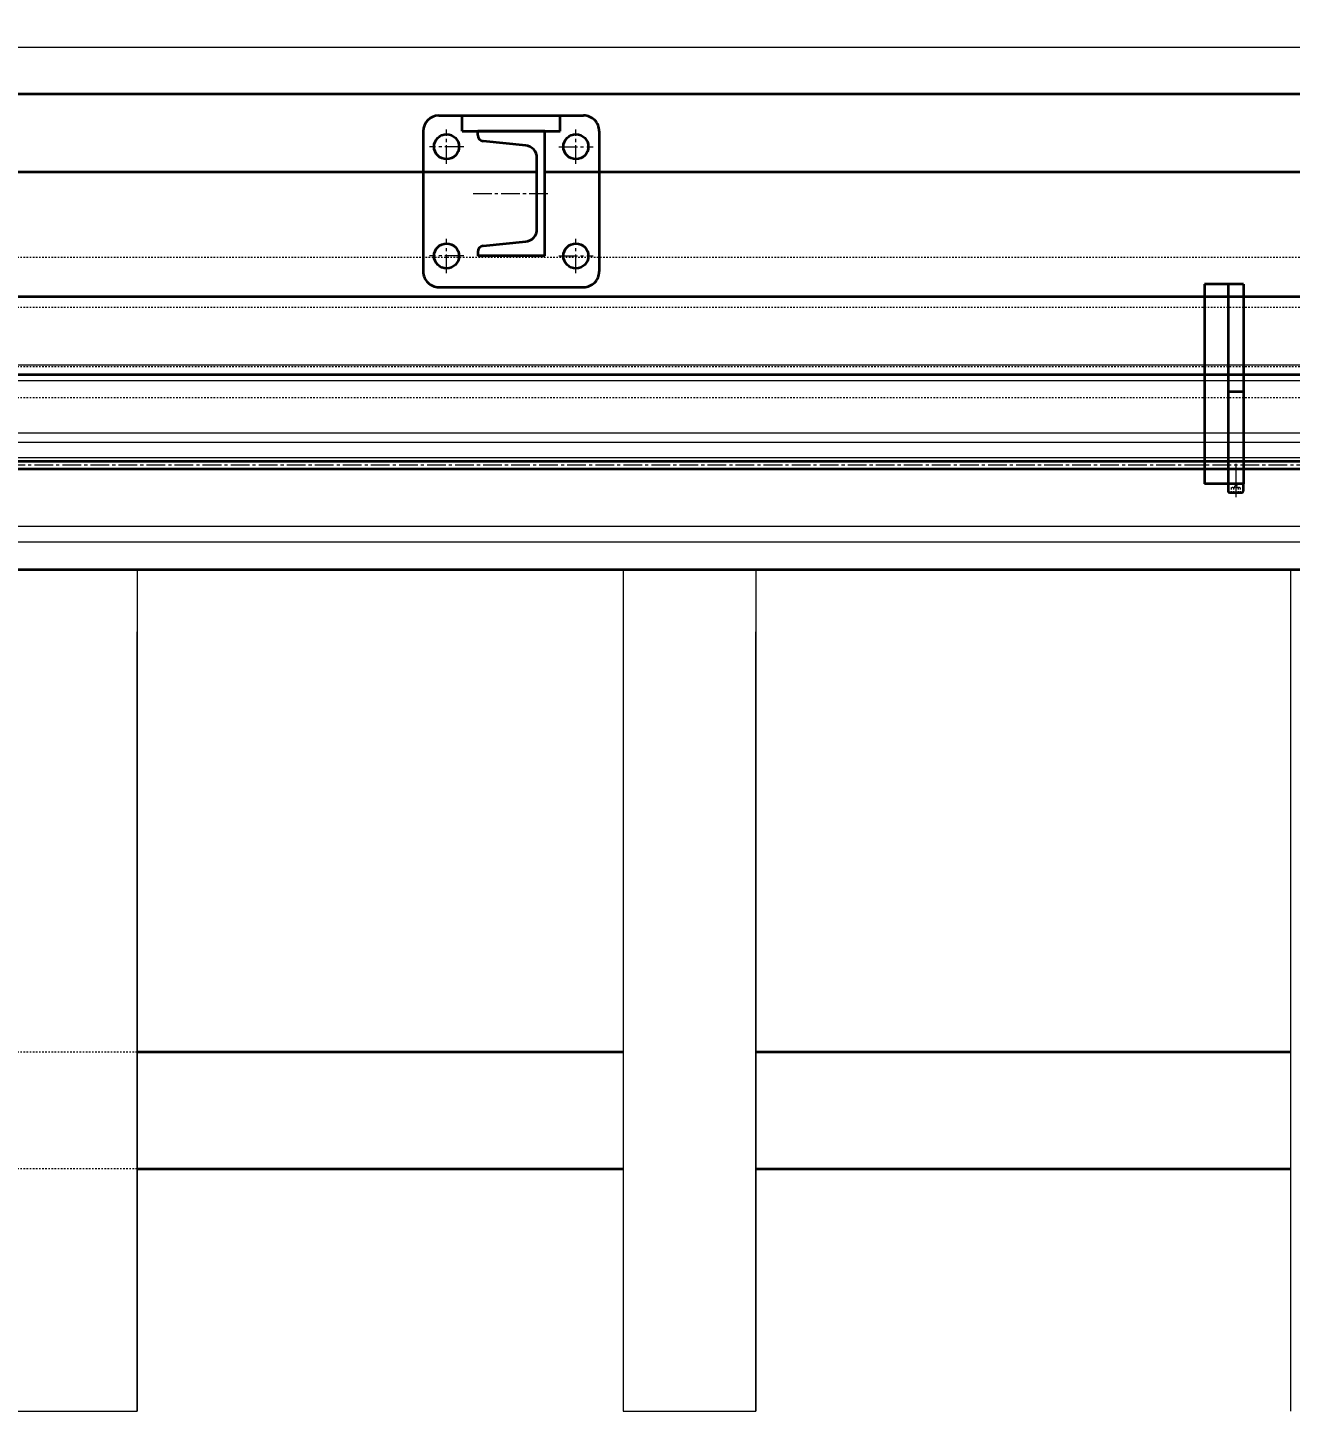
# Model space of a CAD drawing. Header units: millimetres. Extents: x -17820 to 17820, y -12600 to 12600.
# Drawn here: x -3868 to -3058, y 5013 to 5900 of the extents above; entities that cross this region are included whole.
import ezdxf

# ---------------------------------------------------------------- set-up
doc = ezdxf.new("R2010")
doc.units = ezdxf.units.MM
doc.linetypes.add('点画线', pattern=[18, 12, -2, 2, -2])
doc.linetypes.add('虚线', pattern=[2, 1, -1])
doc.layers.get('0').update_dxf_attribs({"lineweight": 35})
for name, color, linetype, lineweight in [('EB0_1_1_1_1_1_1_1_1_1_1_1_1_1_1_1_1_1_1_1_1_1_1_1_1_1_1_1_1', 7, 'Continuous', 35), ('EB0_1_1_1_1_1_1_1_1_1_1_1_1_1_1_1_1_1_1_1_1_1_1_1_1_1_1_1_1_1', 7, 'Continuous', 35), ('EB0_1_1_1_1_1_1_1_1_1_1_1_1_1_1_1_1_1_1_1_1_1_1_1_1_1_1_1_1_1_1_1_1', 7, 'Continuous', 35), ('中心线层', 1, '点画线', 18), ('尺寸线层', 3, 'Continuous', 18), ('粗实线层', 7, 'Continuous', 35), ('细实线层', 2, 'Continuous', 18), ('虚线层', 6, '虚线', 18)]:
    doc.layers.add(name, color=color, linetype=linetype, lineweight=lineweight)
doc.styles.add('机械', font='isocp', dxfattribs={"width": 0.667, "bigfont": 'gbcbig.shx'})
doc.dimstyles.new('标准', dxfattribs={"dimscale": 60, "dimtxt": 4, "dimasz": 3, "dimexe": 1, "dimexo": 0, "dimgap": 0.76128, "dimtad": 1, "dimdec": 1, "dimdsep": 46, "dimtxsty": '机械', "dimblk": '_CAXARROW', "dimcen": 0, "dimdle": 4, "dimclrt": 2, "dimaunit": 1, "dimazin": 2, "dimtfac": 0.707107, "dimtdec": 3, "dimtmove": 0, "dimatfit": 3, "dimfxl": 0, "dimfrac": 2, "dimtolj": 1, "dimlwd": 18, "dimarcsym": 0})

# ---------------------------------------------------------------- blocks, each defined once
blk = doc.blocks.new('*X48')
at = {"layer": 'EB0_1_1_1_1_1_1_1_1_1_1_1_1_1_1_1_1_1_1_1_1_1_1_1_1_1_1_1_1_1_1_1_1'}
for p, q in [((25, 0), (0, 0)), ((0, 0), (0, -128)), ((15, 0), (15, -128)), ((25, 0), (25, -128)), ((25, -69), (15, -69)), ((25, -128), (0, -128)), ((15.11000000000058, -128), (15.11000000000058, -132.7219999999979)), ((24.88999999999942, -132.7219999999979), (24.88999999999942, -128)), ((16.08800000000338, -133.7000000000007), (23.9120000000039, -133.7000000000007))]:
    blk.add_line(p, q, dxfattribs=at)
for centre, radius, start, end in [((16.08800000000338, -132.7219999999979), 0.9779999999999998, 180.0000000000017, 270), ((23.9120000000039, -132.7219999999979), 0.9780000000000086, 270, 359.9999999999984)]:
    blk.add_arc(centre, radius, start, end, dxfattribs=at)
at = {"layer": '中心线层', "linetype": '点画线', "lineweight": 18}
blk.add_line((20, -115.18551192011), (20, -131), dxfattribs=at)
at = {"layer": '中心线层'}
blk.add_line((20, -125.8499999999985), (20, -136.7000000000007), dxfattribs=at)
at = {"layer": '虚线层'}
for p, q in [((17.11324865405186, -130.7000000000007), (20, -129.0333333333328)), ((17.11324865405186, -130.7000000000007), (17.11324865405186, -133.7000000000007)), ((18.55662432702957, -130.7000000000007), (18.55662432702957, -133.7000000000007)), ((22.88675134594814, -130.7000000000007), (20, -129.0333333333328)), ((21.44337567297771, -130.7000000000007), (21.44337567297771, -133.7000000000007)), ((22.88675134594814, -130.7000000000007), (22.88675134594814, -133.7000000000007))]:
    blk.add_line(p, q, dxfattribs=at)
for centre, radius, start, end in [((17.83493649054435, -132.1433756729748), 1.613743060919761, 63.43494882278605, 116.565051176943), ((20, -136.1834391824341), 5.670223858085182, 75.25286685686419, 104.74713314317), ((22.16506350946293, -132.1433756729748), 1.613743060919761, 63.43494882278696, 116.565051176943)]:
    blk.add_arc(centre, radius, start, end, dxfattribs=at)
blk = doc.blocks.new('*X187')
at = {"layer": '尺寸线层', "linetype": 'Continuous', "lineweight": 18}
for points in [[(-13088.0720416576, 9940.274693395902), (-12908.0720416576, 9962.774693395902), (-12908.0720416576, 9917.774693395902)], [(561.9279542043296, 9940.274693395902), (381.9279542043296, 9962.774693395902), (381.9279542043296, 9917.774693395902)]]:
    blk.add_hatch(color=0, dxfattribs=at).paths.add_polyline_path(points, flags=0)
at = {"layer": '尺寸线层', "color": 0, "linetype": 'Continuous'}
for p, q in [((-13088.0720416576, 6052.917696864326), (-13088.0720416576, 10000.2746933959)), ((561.9279542043296, 5097.917695473226), (561.9279542043296, 10000.2746933959))]:
    blk.add_line(p, q, dxfattribs=at)
at = {"layer": '尺寸线层', "color": 0, "linetype": 'Continuous', "lineweight": 18}
blk.add_line((-13088.0720416576, 9940.274693395902), (561.9279542043296, 9940.274693395902), dxfattribs=at)
at = {"layer": '尺寸线层', "color": 2, "insert": (-6263.072043226637, 10105.9514933959), "char_height": 240, "width": 1088.544000000002, "attachment_point": 5, "line_spacing_factor": 0.9398120375924814, "style": '机械'}
blk.add_mtext('\\T1.1;13650', dxfattribs=at)
blk = doc.blocks.new('_CAXARROW')
blk.add_hatch(color=2).paths.add_polyline_path([(0, 0), (-1, 0.125), (-1, -0.125)], flags=0)
blk = doc.blocks.new('*X199')
at = {"layer": '细实线层', "color": 6, "linetype": 'Continuous', "lineweight": 18}
blk.add_line((-484.6205284117314, 199.2361819341309), (-484.6205284117241, -339.7638337598969), dxfattribs=at)
blk = doc.blocks.new('*X205')
at = {"layer": '中心线层', "linetype": '点画线', "lineweight": 18}
blk.add_line((40, 46), (40, -3), dxfattribs=at)
at = {"layer": '粗实线层'}
for p, q in [((0, 0), (0, 43)), ((2.480049751551644, 43), (0, 43)), ((6.4601985123916, 39.398014876084), (9.179602975216799, 12.20397024783201)), ((70.8203970247832, 12.20397024783201), (73.5398014876084, 39.398014876084)), ((77.51995024844835, 43), (80, 43)), ((80, 0), (80, 43)), ((0, 0), (80, 0)), ((17.13990049689671, 5), (62.86009950310329, 5))]:
    blk.add_line(p, q, dxfattribs=at)
for centre, radius, start, end in [((2.480049751551644, 39), 4, 5.710593137499676, 90), ((77.51995024844835, 39), 4, 90, 174.2894068625005), ((17.13990049689671, 13), 7.999999999999999, 185.7105931374997, 270), ((62.86009950310329, 13), 8, 270, 354.2894068625004)]:
    blk.add_arc(centre, radius, start, end, dxfattribs=at)
blk = doc.blocks.new('BLOCK8_1')
at = {"layer": 'EB0_1_1_1_1_1_1_1_1_1_1_1_1_1_1_1_1_1_1_1_1_1_1_1_1_1_1_1_1'}
for p, q in [((-173.3290513798347, 72.82959838420962), (-80.32905138195201, 72.82959838420962)), ((-158.3290513797838, 62.82959838420965), (-158.3290513797838, 72.82959838420962)), ((-95.3290513797765, 62.82959838420967), (-95.3290513797765, 72.82959838420962)), ((-183.3290513797838, 62.82959838421746), (-183.3290513797838, -27.17040161576556)), ((-70.32905137978378, 62.82959838641546), (-70.32905137978378, -27.17040161582649)), ((-173.3290513796455, -37.17040161579033), (-80.32905137982016, -37.17040161579034))]:
    blk.add_line(p, q, dxfattribs=at)
for centre in [(-168.3290513797911, 52.82959838420967), (-85.3290513797765, 52.82959838420967), (-168.3290513797911, -17.17040161579034), (-85.3290513797765, -17.17040161579034)]:
    blk.add_circle(centre, 8, dxfattribs=at)
for centre, radius, start, end in [((-173.3290513801185, 62.8295983834415), 10.00000000076813, 89.9999999983328, 179.9999999955542), ((-80.3290513766915, 62.82959838641546), 9.999999996907718, 0, 90.00000003015414), ((-173.3290513952452, -27.17040163604967), 9.999999979740664, 179.9999999999999, 270.0000002055987), ((-80.32905136598129, -27.17040163996163), 9.999999975828715, 269.9999999206674, 1.382841058860462e-07)]:
    blk.add_arc(centre, radius, start, end, dxfattribs=at)
at = {"layer": '中心线层'}
for p, q in [((-168.3290513797911, 41.82959838420967), (-168.3290513797911, 63.82959838420968)), ((-85.3290513797765, 41.82959838420967), (-85.3290513797765, 63.82959838420968)), ((-157.3290513797911, 52.82959838420967), (-179.3290513797911, 52.82959838420967)), ((-96.3290513797765, 52.82959838420967), (-74.3290513797765, 52.82959838420967)), ((-168.3290513797911, -28.17040161579034), (-168.3290513797911, -6.17040161579034)), ((-85.3290513797765, -28.17040161579034), (-85.3290513797765, -6.17040161579034)), ((-157.3290513797911, -17.17040161579034), (-179.3290513797911, -17.17040161579034)), ((-96.3290513797765, -17.17040161579034), (-74.3290513797765, -17.17040161579034))]:
    blk.add_line(p, q, dxfattribs=at)
blk.add_wipeout([(-105.32905137978379, 62.829598384209675), (-129.72405137978382, 62.829598384209646), (-129.72405137978382, 62.829598384209646), (-148.32905137978378, 62.829598384209646), (-148.32905137978378, 62.829598384209646), (-148.32905137978378, 60.34954863265801), (-148.32905137978378, 60.34954863265801), (-148.32424297316032, 60.15347687994094), (-148.30982931367703, 59.95787652358109), (-148.28584505470178, 59.763217826603), (-148.2523478592694, 59.56996878809062), (-148.20941826144815, 59.378594018022284), (-148.15715947271923, 59.189553620254), (-148.09569713383559, 59.00330208633616), (-148.02517901275596, 58.820287202823394), (-147.94577464938047, 58.64094897470474), (-147.8576749479426, 58.46571856754218), (-147.76109171803628, 58.29501727086094), (-147.65625716538273, 58.129255485283764), (-147.54342333356058, 57.96883173584456), (-147.42286149804204, 57.81413171385297), (-147.29486151399132, 57.66552734961421), (-147.15973111939388, 57.523375918232915), (-147.0177951951921, 57.3880191806512), (-146.8693949842048, 57.25978256198579), (-146.71488727071085, 57.13897436914), (-146.55464352266665, 57.025885049571116), (-146.389048998622, 56.9207864929958), (-146.21850182147995, 56.8239313777118), (-146.0434120213286, 56.7355525631081), (-145.8642005496453, 56.65586252982341), (-145.68129826724385, 56.585052868899666), (-145.4951449083973, 56.52329382115815), (-145.3061880236274, 56.47073386790602), (-145.11488190370238, 56.427499373956906), (-144.9216864874293, 56.393694283824374), (-144.72706625586778, 56.36939987181803), (-144.72706625586778, 56.36939987181805), (-129.72405137978382, 54.86909838420965), (-129.72405137978382, 54.86909838420965), (-117.5330216276158, 53.64999540899285), (-110.3290513797838, 45.68969788731293), (-110.33866819303074, 46.081841392747066), (-110.36749551199735, 46.473042105466774), (-110.41546402994784, 46.86235949942295), (-110.48245842081255, 47.24885757644772), (-110.56831761645506, 47.63160711658438), (-110.6728351939129, 48.00968791212091), (-110.79575987168019, 48.38219097995662), (-110.93679611383953, 48.74822074698214), (-111.09560484059045, 49.10689720321942), (-111.27180424346619, 49.457358017544564), (-111.46497070327882, 49.79876061090708), (-111.67463980858592, 50.1302841820614), (-111.90030747223018, 50.451131680939824), (-112.14143114326725, 50.760531724923), (-112.39743111136876, 51.0577404534005), (-112.66769190056357, 51.3420433161631), (-112.95156374896723, 51.61275679132656), (-113.24836417094176, 51.86923002865737), (-113.55737959792967, 52.110846414348984), (-113.87786709401803, 52.33702505348673), (-114.20905614210739, 52.547222166637354), (-114.55015049639151, 52.7409323972053), (-114.9003300966942, 52.91769002641274), (-115.25875304006074, 53.07707009298214), (-115.62455760486365, 53.218689414829626), (-115.99686432255682, 53.34220751031262), (-116.37477809209655, 53.447327416816904), (-116.75739033194658, 53.53379640471513), (-117.14378116449275, 53.6014065849802), (-117.5330216276158, 53.64999540899285), (-110.3290513797838, 45.689697887312946), (-110.32905137978378, 22.829598384209675), (-110.32905137978378, 22.829598384209675), (-110.32905137978376, -0.030501118893624835), (-117.53302162761578, -7.990798640573537), (-117.1437811644927, -7.94220981656089), (-116.75739033194652, -7.874599636295805), (-116.3747780920965, -7.7881306483975905), (-115.99686432255679, -7.6830107418933125), (-115.62455760486364, -7.55949264641032), (-115.25875304006071, -7.4178733245628266), (-114.90033009669418, -7.258493257993422), (-114.5501504963915, -7.081735628785985), (-114.20905614210737, -6.888025398218019), (-113.877867094018, -6.677828285067385), (-113.55737959792962, -6.451649645929649), (-113.24836417094171, -6.210033260238042), (-112.95156374896722, -5.95356002290724), (-112.66769190056353, -5.682846547743765), (-112.39743111136875, -5.398543684981185), (-112.14143114326724, -5.101334956503663), (-111.90030747223014, -4.791934912520503), (-111.67463980858588, -4.471087413642074), (-111.46497070327878, -4.139563842487746), (-111.27180424346615, -3.7981612491252363), (-111.09560484059041, -3.4477004348001117), (-110.93679611383949, -3.089023978562821), (-110.79575987168015, -2.7229942115372907), (-110.67283519391287, -2.350491143701589), (-110.56831761645505, -1.9724103481650417), (-110.48245842081252, -1.5896608080284054), (-110.41546402994783, -1.2031627310036157), (-110.36749551199732, -0.8138453370474394), (-110.33866819303073, -0.4226446243277522), (-110.32905137978376, -0.03050111889361773), (-117.53302162761578, -7.990798640573537), (-129.7240513797838, -9.209901615790336), (-129.7240513797838, -9.209901615790336), (-144.72706625586778, -10.710203103398747), (-144.72706625586778, -10.710203103398747), (-144.9216864874293, -10.734497515405067), (-145.11488190370238, -10.768302605537613), (-145.3061880236274, -10.81153709948672), (-145.49514490839726, -10.864097052738842), (-145.68129826724385, -10.925856100480338), (-145.8642005496453, -10.996665761404103), (-146.04341202132855, -11.076355794688794), (-146.2185018214799, -11.164734609292523), (-146.38904899862194, -11.261589724576496), (-146.55464352266665, -11.36668828115181), (-146.71488727071082, -11.479777600720674), (-146.8693949842048, -11.60058579356648), (-147.01779519519206, -11.728822412231892), (-147.15973111939385, -11.864179149813623), (-147.2948615139913, -12.006330581194916), (-147.42286149804204, -12.154934945433673), (-147.54342333356055, -12.30963496742526), (-147.6562571653827, -12.470058716864472), (-147.76109171803628, -12.635820502441632), (-147.85767494794254, -12.806521799122883), (-147.94577464938044, -12.981752206285442), (-148.02517901275593, -13.161090434404102), (-148.09569713383556, -13.344105317916863), (-148.1571594727192, -13.530356851834718), (-148.20941826144812, -13.719397249602984), (-148.2523478592694, -13.910772019671313), (-148.28584505470175, -14.104021058183697), (-148.309829313677, -14.298679755161785), (-148.32424297316027, -14.49428011152164), (-148.32905137978375, -14.690351864238693), (-148.32905137978375, -14.690351864238693), (-148.32905137978375, -17.17040161579034), (-148.32905137978375, -17.17040161579034), (-129.7240513797838, -17.170401615790325), (-129.7240513797838, -17.170401615790325), (-105.32905137978376, -17.170401615790325), (-105.32905137978376, -17.170401615790325), (-105.32905137978378, 22.829598384209675), (-105.32905137978378, 22.829598384209675)]).dxf.layer = 'EB0_1_1_1_1_1_1_1_1_1_1_1_1_1_1_1_1_1_1_1_1_1_1_1_1_1_1_1_1'
at = {"layer": 'EB0_1_1_1_1_1_1_1_1_1_1_1_1_1_1_1_1_1_1_1_1_1_1_1_1_1_1_1_1'}
blk.add_line((-158.3290513797838, 62.82959838420965), (-95.3290513797765, 62.82959838420965), dxfattribs=at)
at = {"layer": 'EB0_1_1_1_1_1_1_1_1_1_1_1_1_1_1_1_1_1_1_1_1_1_1_1_1_1_1_1_1', "rotation": 90}
blk.add_blockref('*X205', (-105.3290513797838, -17.17040161579033), dxfattribs=at)
blk = doc.blocks.new('BLOCK20_2')
at = {"layer": '细实线层', "color": 6, "linetype": 'Continuous', "lineweight": 18}
for p, q in [((-470.6519795729837, -246.6947442298368), (-470.6519795729764, -785.6947599238645)), ((-385.6519795729837, -246.6947442298368), (-385.6519795729873, -765.6947599238645)), ((-385.6519795729728, -785.6947599238608), (-385.6519795729764, -285.6947599240428)), ((-385.6519795729764, -285.6947599240428), (-385.6519795729764, -785.6947599238645)), ((-385.6519795729837, -285.6947599240428), (-385.6519795729873, -765.6947599238645)), ((-385.6519795729764, -285.6947599240428), (-385.6519795729764, -785.6947599238645)), ((-385.6519795729837, -285.6947599240428), (-385.6519795729873, -765.6947599238645)), ((-385.6519795729764, -285.6947599240428), (-385.6519795729764, -785.6947599238645)), ((-385.6519795729837, -285.6947599240428), (-385.6519795729873, -765.6947599238645)), ((-385.6519795729764, -285.6947599240428), (-385.6519795729764, -785.6947599238645)), ((-470.6519795729764, -785.6947599238645), (-385.6519795729764, -785.6947599238645))]:
    blk.add_line(p, q, dxfattribs=at)
blk = doc.blocks.new('BLOCK20_1')
at = {"layer": '虚线层'}
for p, q in [((-657.4949310203247, 93.24798049078436), (-12657.49493101981, 93.24798049078436)), ((-657.4949310199227, 61.26150598967524), (-12657.49493101981, 61.26150598967524)), ((-657.4949310199227, 23.24798049078436), (-12657.49493101981, 23.24798049078436)), ((-657.4949310199227, 3.247980490784357), (-12657.49493101981, 3.247980490784357))]:
    blk.add_line(p, q, dxfattribs=at)
blk = doc.blocks.new('BLOCK21_1')
at = {"layer": '尺寸线层'}
for p, q in [((-1220.758498812069, -247.7496145537507), (-7856.821465482222, -247.7496215865385)), ((-1220.758498812068, -257.7496078493282), (-7876.821446408736, -257.7496120497954)), ((539.8440122703441, -291.2496277854218), (-11460.15598772965, -291.2496277854225)), ((539.8440122703723, -297.249610142447), (-11460.15598772965, -297.2496101424476)), ((539.844012270416, -307.2496006057038), (-11460.15598772965, -307.2496006057045)), ((539.8440122706124, -351.2496003672852), (-11460.15598772965, -351.2496003672859)), ((539.8440122706561, -361.249590830542), (-11460.15598772965, -361.2495908305427))]:
    blk.add_line(p, q, dxfattribs=at)
blk = doc.blocks.new('BLOCK22_1')
at = {"color": 7, "linetype": 'Continuous', "lineweight": 15}
for p, q in [((-1247.596220833441, -1339.850062308741), (-59.29623709358839, -1339.850062308741)), ((-89.2962084833589, -1499.85014813943), (-1306.617961985251, -1499.85014813943))]:
    blk.add_line(p, q, dxfattribs=at)

msp = doc.modelspace()

# ---------------------------------------------------------------- linework, layer by layer
at = {"layer": 'EB0_1_1_1_1_1_1_1_1_1_1_1_1_1_1_1_1_1_1_1_1_1_1_1_1_1_1_1_1'}
for p, q in [((-3798.072045795137, 5243.41769905437), (-3486.174534030681, 5243.41769905437)), ((-3401.174534030681, 5243.417699054367), (-3058.072041656516, 5243.417699054358)), ((-3798.072045795137, 5168.417699051515), (-3486.174534030681, 5168.417699051515)), ((-3401.174534030681, 5168.417699051515), (-3058.072041656516, 5168.417699051515))]:
    msp.add_line(p, q, dxfattribs=at)
at = {"layer": 'EB0_1_1_1_1_1_1_1_1_1_1_1_1_1_1_1_1_1_1_1_1_1_1_1_1_1_1_1_1_1_1_1_1'}
msp.add_line((-12850.5720416576, 5857.917696863977), (-2658.616362739856, 5857.917696863975), dxfattribs=at)
at = {"layer": 'EB0_1_1_1_1_1_1_1_1_1_1_1_1_1_1_1_1_1_1_1_1_1_1_1_1_1_1_1_1_1_1_1_1', "linetype": 'Continuous', "lineweight": 35}
for p, q in [((-12738.07204281539, 5807.917696860819), (-2650.911600488973, 5807.917696860821)), ((-13088.0720416576, 5552.917696864326), (-2656.270245024913, 5552.917696864328))]:
    msp.add_line(p, q, dxfattribs=at)
at = {"layer": '虚线层', "linetype": '虚线', "lineweight": 18}
for p, q in [((-12693.0720443056, 5243.417699051512), (-3798.072045795601, 5243.417699061029)), ((-3798.072045795604, 5168.417699051516), (-12678.03886195522, 5168.417699051513))]:
    msp.add_line(p, q, dxfattribs=at)

# ---------------------------------------------------------------- block references
at = {"layer": 'EB0_1_1_1_1_1_1_1_1_1_1_1_1_1_1_1_1_1_1_1_1_1_1_1_1_1_1_1_1'}
for p in [(-3412.420066222617, 5798.612441094184), (-3015.522554457704, 5798.612441094185)]:
    msp.add_blockref('BLOCK20_2', p, dxfattribs=at)
at = {"layer": 'EB0_1_1_1_1_1_1_1_1_1_1_1_1_1_1_1_1_1_1_1_1_1_1_1_1_1_1_1_1_1'}
msp.add_blockref('*X199', (-2573.451513244785, 5352.681514930217), dxfattribs=at)

# ---------------------------------------------------------------- wipeouts: each hides what was drawn before it
msp.add_wipeout([(-3088.072045795612, 5666.917696861282), (-3088.072045795612, 5607.917696861282), (-3088.072045795612, 5607.917696861282), (-3088.182045795613, 5607.917696861282), (-3088.182045795613, 5607.917696861282), (-3088.182045795613, 5603.195696861284), (-3089.1600457956088, 5602.217696861285), (-3089.108861230403, 5602.2190371762945), (-3089.057816958532, 5602.223054447613), (-3089.0070528887986, 5602.229737664183), (-3088.9567081619884, 5602.239068507766), (-3088.906920769498, 5602.251021403174), (-3088.857827175109, 5602.2655635883475), (-3088.8095619409523, 5602.282655204171), (-3088.7622573586796, 5602.30224940371), (-3088.716043086863, 5602.324292480627), (-3088.671045795608, 5602.348724016383), (-3088.6273888193637, 5602.375477045834), (-3088.5851918188664, 5602.4044782407855), (-3088.5445704531617, 5602.43564811098), (-3088.5056360625895, 5602.468901221968), (-3088.4684953636074, 5602.5041464292835), (-3088.4332501562913, 5602.541287128265), (-3088.399997045303, 5602.580221518838), (-3088.368827175109, 5602.620842884543), (-3088.3398259801575, 5602.66303988504), (-3088.313072950707, 5602.7066968612835), (-3088.2886414149516, 5602.751694152538), (-3088.266598338034, 5602.797908424356), (-3088.247004138494, 5602.845213006629), (-3088.2299125226714, 5602.893478240785), (-3088.215370337497, 5602.942571835174), (-3088.20341744209, 5602.9923592276655), (-3088.194086598506, 5603.042703954475), (-3088.1874033819377, 5603.093468024208), (-3088.1833861106184, 5603.144512296079), (-3088.182045795608, 5603.195696861284), (-3089.1600457956083, 5602.217696861281), (-3090.185294449664, 5602.217696861281), (-3090.185294449664, 5602.217696861281), (-3091.6286701226345, 5602.217696861281), (-3091.6286701226345, 5602.217696861281), (-3093.072045795612, 5602.217696861281), (-3093.072045795612, 5602.217696861281), (-3094.5154214685826, 5602.217696861281), (-3094.5154214685826, 5602.217696861281), (-3095.9587971415604, 5602.217696861281), (-3095.9587971415604, 5602.217696861281), (-3096.9840457956084, 5602.217696861281), (-3097.9620457956094, 5603.195696861285), (-3097.9607054805983, 5603.144512296079), (-3097.956688209279, 5603.093468024208), (-3097.9500049927105, 5603.042703954475), (-3097.940674149126, 5602.9923592276655), (-3097.9287212537192, 5602.942571835174), (-3097.9141790685453, 5602.893478240785), (-3097.897087452723, 5602.845213006629), (-3097.8774932531833, 5602.797908424356), (-3097.855450176265, 5602.751694152538), (-3097.83101864051, 5602.7066968612835), (-3097.8042656110597, 5602.66303988504), (-3097.775264416108, 5602.620842884543), (-3097.744094545914, 5602.580221518838), (-3097.7108414349254, 5602.541287128265), (-3097.6755962276093, 5602.5041464292835), (-3097.638455528627, 5602.468901221968), (-3097.599521138055, 5602.43564811098), (-3097.5588997723503, 5602.4044782407855), (-3097.516702771853, 5602.375477045834), (-3097.4730457956084, 5602.348724016383), (-3097.4280485043537, 5602.324292480627), (-3097.381834232537, 5602.30224940371), (-3097.334529650264, 5602.282655204171), (-3097.2862644161073, 5602.2655635883475), (-3097.237170821719, 5602.251021403174), (-3097.1873834292282, 5602.239068507766), (-3097.137038702418, 5602.229737664183), (-3097.0862746326848, 5602.223054447613), (-3097.0352303608142, 5602.2190371762945), (-3096.9840457956084, 5602.217696861284), (-3097.9620457956116, 5603.195696861284), (-3097.9620457956116, 5607.917696861282), (-3097.9620457956116, 5607.917696861282), (-3098.072045795612, 5607.917696861282), (-3098.072045795612, 5607.917696861282), (-3113.072045795612, 5607.917696861282), (-3113.072045795612, 5607.917696861282), (-3113.072045795612, 5735.917696861282), (-3113.072045795612, 5735.917696861282), (-3098.072045795612, 5735.917696861282), (-3098.072045795612, 5735.917696861282), (-3088.072045795612, 5735.917696861282), (-3088.072045795612, 5735.917696861282)]).dxf.layer = 'EB0_1_1_1_1_1_1_1_1_1_1_1_1_1_1_1_1_1_1_1_1_1_1_1_1_1_1_1_1_1_1_1_1'

# ---------------------------------------------------------------- next in the draw order: linework, layer by layer
at = {"layer": 'EB0_1_1_1_1_1_1_1_1_1_1_1_1_1_1_1_1_1_1_1_1_1_1_1_1_1_1_1_1_1_1_1_1', "linetype": 'Continuous', "lineweight": 35}
msp.add_line((-12738.07204281539, 5727.917696860837), (-2639.249488922884, 5727.917696860835), dxfattribs=at)
at = {"layer": 'EB0_1_1_1_1_1_1_1_1_1_1_1_1_1_1_1_1_1_1_1_1_1_1_1_1_1_1_1_1_1_1_1_1'}
msp.add_line((-12850.57204165755, 5677.917696860837), (-2638.502106837026, 5677.917696860835), dxfattribs=at)
at = {"layer": 'EB0_1_1_1_1_1_1_1_1_1_1_1_1_1_1_1_1_1_1_1_1_1_1_1_1_1_1_1_1_1_1_1_1', "color": 192}
for p, q in [((-12288.07204579556, 5622.417696861315), (-2643.564387475941, 5622.417696861285)), ((-12288.07204579561, 5617.417696861206), (-2644.27207383974, 5617.417696861281))]:
    msp.add_line(p, q, dxfattribs=at)
at = {"layer": '中心线层', "color": 192}
msp.add_line((-12288.07204579561, 5619.917696861282), (-2643.91359073083, 5619.917696861279), dxfattribs=at)

# ---------------------------------------------------------------- next in the draw order: block references
at = {"layer": 'EB0_1_1_1_1_1_1_1_1_1_1_1_1_1_1_1_1_1_1_1_1_1_1_1_1_1_1_1_1_1_1_1_1'}
msp.add_blockref('*X48', (-3113.072045795612, 5735.917696861283), dxfattribs=at)

# ---------------------------------------------------------------- next in the draw order: dimensions: what is measured, and where the dimension line sits
at = {"layer": '尺寸线层'}
dim = msp.add_linear_dim(base=(561.9279542043296, 9940.274693395902), p1=(-13088.0720416576, 6052.917696864326), p2=(561.9279542043296, 5097.917695473226), dimstyle='标准', override={"dimsah": 1, "dimtfill": 1, "dimtzin": 8}, dxfattribs=at)
dim.commit()
dim.dimension.update_dxf_attribs({"geometry": '*X187', "text_midpoint": (-6263.072043726637, 9940.274693395902)})

# ---------------------------------------------------------------- next in the draw order: block references
at = {"layer": 'EB0_1_1_1_1_1_1_1_1_1_1_1_1_1_1_1_1_1_1_1_1_1_1_1_1_1_1_1_1'}
msp.add_blockref('BLOCK8_1', (-3431.243467115157, 5771.201638573115), dxfattribs=at)

# ---------------------------------------------------------------- next in the draw order: block references
at = {"layer": '虚线层'}
for name, p in [('BLOCK22_1', (-2684.378308858031, 7227.767732749904)), ('BLOCK21_1', (-1627.916053927955, 5931.667276430459)), ('BLOCK20_1', (-430.5771106377942, 5659.669718560615))]:
    msp.add_blockref(name, p, dxfattribs=at)

doc.saveas('drawing.dxf')
